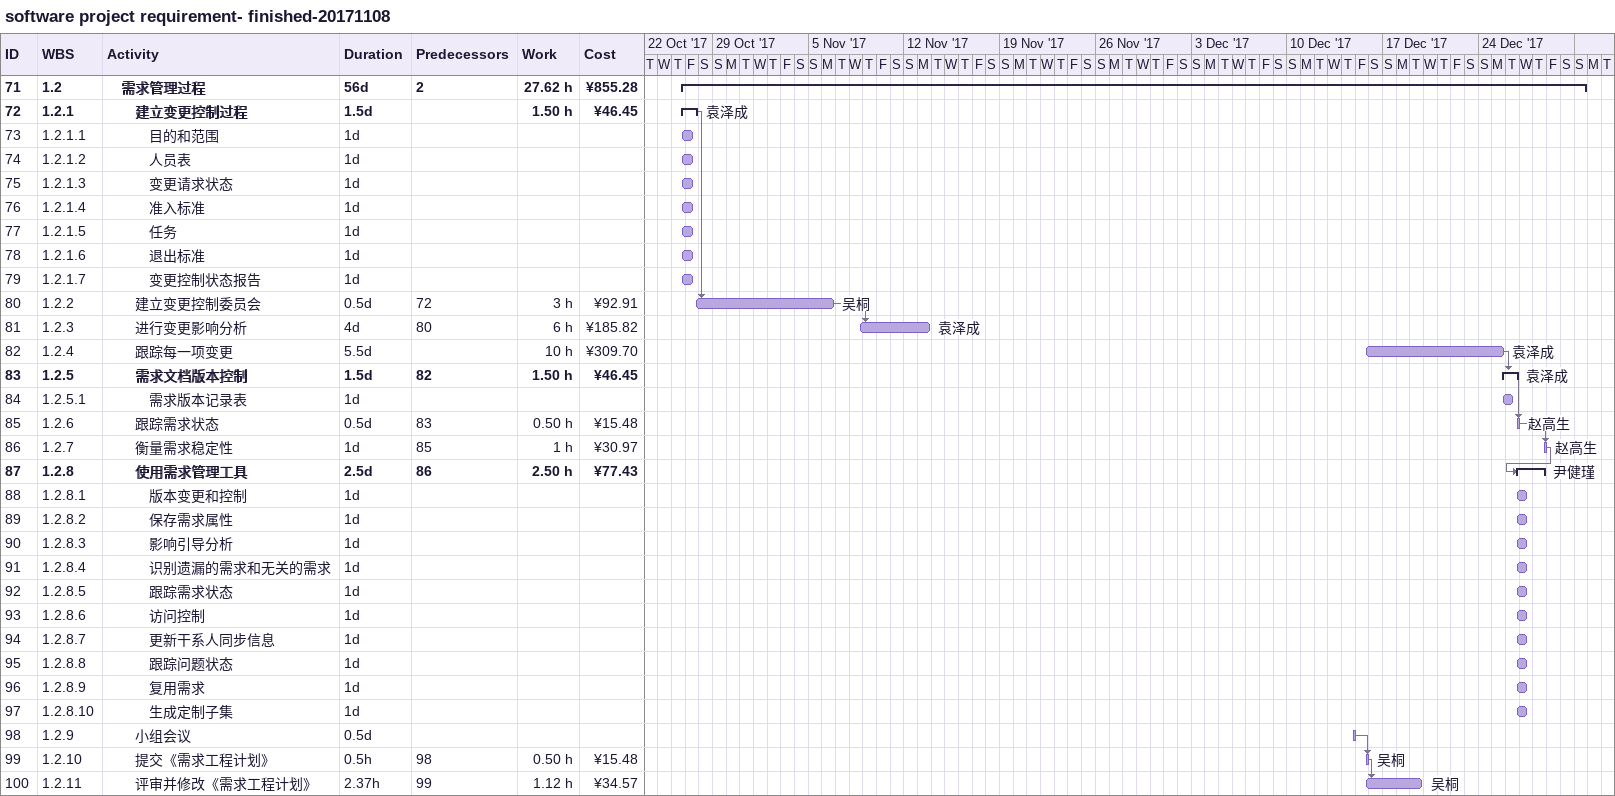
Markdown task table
software project requirement- finished-20171108

| ID | WBS | Task | Duration | Start | Finish | Predecessors | Resources | Work (h) | Cost (¥) |
|---|---|---|---|---|---|---|---|---|---|
| 71 | 1.2 | **需求管理过程** | 56d | 2017-10-26 | 2017-12-31 | 2 |  | 27.62 | 855.28 |
| 72 | 1.2.1 | **建立变更控制过程** | 1.5d | 2017-10-26 | 2017-10-27 |  | 袁泽成 | 1.50 | 46.45 |
| 73 | 1.2.1.1 | 目的和范围 | 1d | 2017-10-26 | 2017-10-27 |  |  |  |  |
| 74 | 1.2.1.2 | 人员表 | 1d | 2017-10-26 | 2017-10-27 |  |  |  |  |
| 75 | 1.2.1.3 | 变更请求状态 | 1d | 2017-10-26 | 2017-10-27 |  |  |  |  |
| 76 | 1.2.1.4 | 准入标准 | 1d | 2017-10-26 | 2017-10-27 |  |  |  |  |
| 77 | 1.2.1.5 | 任务 | 1d | 2017-10-26 | 2017-10-27 |  |  |  |  |
| 78 | 1.2.1.6 | 退出标准 | 1d | 2017-10-26 | 2017-10-27 |  |  |  |  |
| 79 | 1.2.1.7 | 变更控制状态报告 | 1d | 2017-10-26 | 2017-10-27 |  |  |  |  |
| 80 | 1.2.2 | 建立变更控制委员会 | 0.5d | 2017-10-27 | 2017-11-06 | 72 | 吴桐 | 3 | 92.91 |
| 81 | 1.2.3 | 进行变更影响分析 | 4d | 2017-11-08 | 2017-11-13 | 80 | 袁泽成 | 6 | 185.82 |
| 82 | 1.2.4 | 跟踪每一项变更 | 5.5d | 2017-12-15 | 2017-12-25 |  | 袁泽成 | 10 | 309.70 |
| 83 | 1.2.5 | **需求文档版本控制** | 1.5d | 2017-12-25 | 2017-12-26 | 82 | 袁泽成 | 1.50 | 46.45 |
| 84 | 1.2.5.1 | 需求版本记录表 | 1d | 2017-12-25 | 2017-12-26 |  |  |  |  |
| 85 | 1.2.6 | 跟踪需求状态 | 0.5d | 2017-12-26 | 2017-12-26 | 83 | 赵高生 | 0.50 | 15.48 |
| 86 | 1.2.7 | 衡量需求稳定性 | 1d | 2017-12-28 | 2017-12-28 | 85 | 赵高生 | 1 | 30.97 |
| 87 | 1.2.8 | **使用需求管理工具** | 2.5d | 2017-12-26 | 2017-12-28 | 86 | 尹健瑾 | 2.50 | 77.43 |
| 88 | 1.2.8.1 | 版本变更和控制 | 1d | 2017-12-26 | 2017-12-27 |  |  |  |  |
| 89 | 1.2.8.2 | 保存需求属性 | 1d | 2017-12-26 | 2017-12-27 |  |  |  |  |
| 90 | 1.2.8.3 | 影响引导分析 | 1d | 2017-12-26 | 2017-12-27 |  |  |  |  |
| 91 | 1.2.8.4 | 识别遗漏的需求和无关的需求 | 1d | 2017-12-26 | 2017-12-27 |  |  |  |  |
| 92 | 1.2.8.5 | 跟踪需求状态 | 1d | 2017-12-26 | 2017-12-27 |  |  |  |  |
| 93 | 1.2.8.6 | 访问控制 | 1d | 2017-12-26 | 2017-12-27 |  |  |  |  |
| 94 | 1.2.8.7 | 更新干系人同步信息 | 1d | 2017-12-26 | 2017-12-27 |  |  |  |  |
| 95 | 1.2.8.8 | 跟踪问题状态 | 1d | 2017-12-26 | 2017-12-27 |  |  |  |  |
| 96 | 1.2.8.9 | 复用需求 | 1d | 2017-12-26 | 2017-12-27 |  |  |  |  |
| 97 | 1.2.8.10 | 生成定制子集 | 1d | 2017-12-26 | 2017-12-27 |  |  |  |  |
| 98 | 1.2.9 | 小组会议 | 0.5d | 2017-12-14 | 2017-12-14 |  |  |  |  |
| 99 | 1.2.10 | 提交《需求工程计划》 | 0.5h | 2017-12-15 | 2017-12-15 | 98 | 吴桐 | 0.50 | 15.48 |
| 100 | 1.2.11 | 评审并修改《需求工程计划》 | 2.37h | 2017-12-15 | 2017-12-19 | 99 | 吴桐 | 1.12 | 34.57 |
